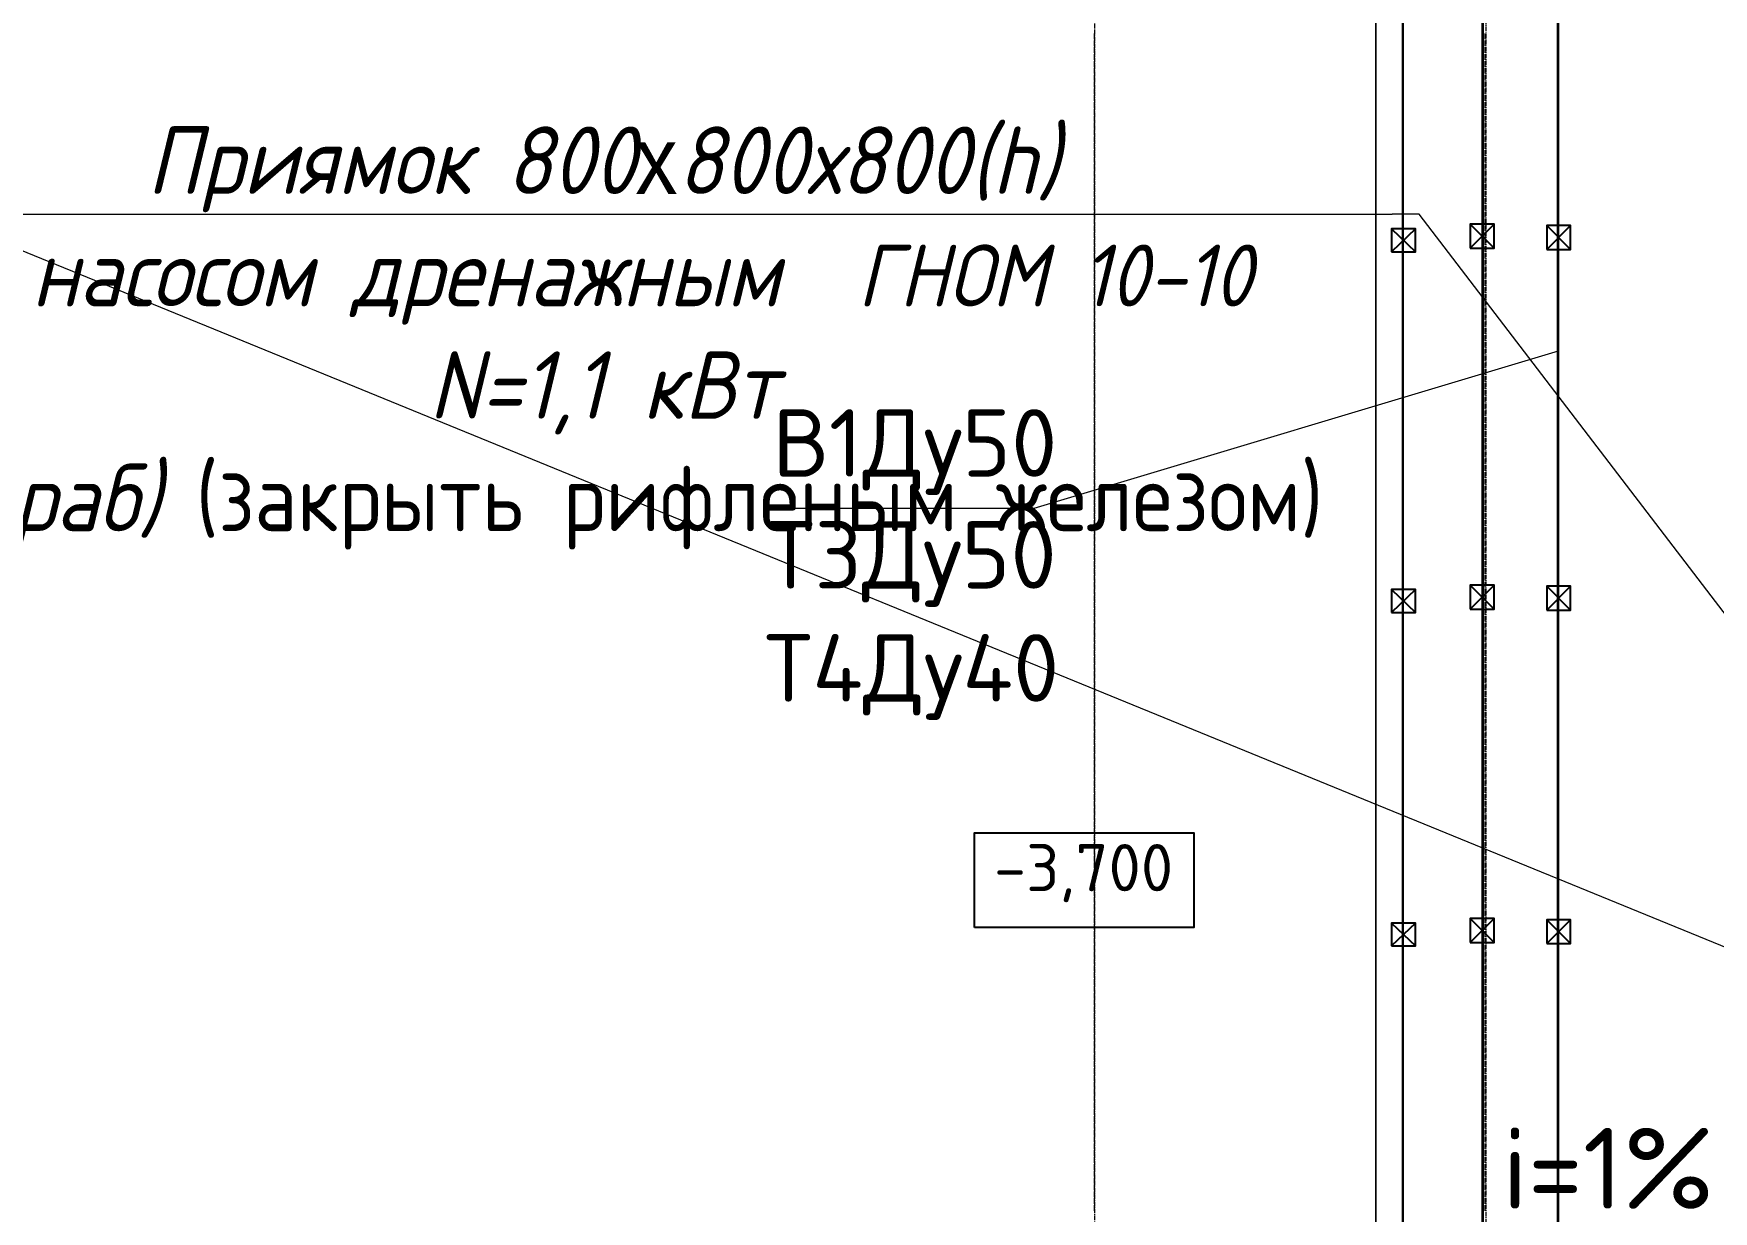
# Model space of a CAD drawing. Header units: millimetres. Extents: x -10178924 to 11692288, y -947381 to 58396.
# Drawn here: x 743974 to 750201, y -818546 to -814179 of the extents above; entities that cross this region are included whole.
import ezdxf

# ---------------------------------------------------------------- set-up
doc = ezdxf.new("R2010")
doc.units = ezdxf.units.MM
doc.linetypes.add('осевая', pattern=[50.8, 31.75, -6.35, 6.35, -6.35])
for name, color, linetype in [('_надписи канализация', 7, 'Continuous'), ('PDF _PDF _Разрезы', 7, 'Continuous'), ('PDF _ВК_В1', 5, 'Continuous'), ('PDF _ВК_Т3', 1, 'Continuous'), ('PDF _ВК_Т4', 6, 'Continuous')]:
    doc.layers.add(name, color=color, linetype=linetype)
for name, color, linetype, lineweight in [('PDF _0', 7, 'Continuous', 9), ('PDF _Разрезы', 7, 'Continuous', 9), ('PDF _Текст', 7, 'Continuous', 5), ('Размеры осевые', 153, 'Continuous', 9), ('ШТРИХОВКА', 252, 'Continuous', 15)]:
    doc.layers.add(name, color=color, linetype=linetype, lineweight=lineweight)
doc.layers.add('PDF _Отметки', color=7, linetype='Continuous', true_color=0x7f9fff)
doc.layers.add('PDF _Размеры осевые', color=7, linetype='Continuous', true_color=0x5d6970)
doc.styles.add('ISOCPEUR', font='isocpeui.ttf', dxfattribs={"width": 0.9})
doc.styles.add('PDF ISOCPEUR', font='isocpeur.ttf')
doc.styles.add('НТМ', font='isocpeur.ttf')

# ---------------------------------------------------------------- blocks, each defined once
blk = doc.blocks.new('A$C5282721b')
at = {"layer": 'ШТРИХОВКА', "ltscale": 100, "true_color": 0x000000, "transparency": 33554687}
h = blk.add_hatch(dxfattribs=at)
h.set_pattern_fill('ANSI31', color=18, scale=50)
h.set_pattern_definition([(45, (-79853.19, 25128.16), (-112.2532, 112.2532), [])])
edge = h.paths.add_edge_path()
edge.add_line((36498.921, -37009.188), (36898.882, -37014.787))
edge.add_line((36898.882, -37014.787), (36964.029, -32428.119))
edge.add_line((36964.029, -32428.119), (37032.722, -32428.119))
edge.add_line((37032.722, -32428.119), (37032.722, -30586.036))
edge.add_line((37032.722, -30586.036), (38904.657, -30586.036))
edge.add_line((38904.657, -30586.036), (38902.425, -30898.17))
edge.add_line((38902.425, -30898.17), (39152.455, -30898.17))
edge.add_line((39152.455, -30898.17), (39154.793, -30586.036))
edge.add_line((39154.793, -30586.036), (41035.118, -30586.036))
edge.add_line((41035.118, -30586.036), (41035.118, -30412.839))
edge.add_line((41035.118, -30412.839), (41035.118, -30026.036))
edge.add_line((41035.118, -30026.036), (36472.722, -30026.036))
edge.add_line((36472.722, -30026.036), (36472.722, -31868.119))
edge.add_line((36472.722, -31868.119), (30542.101, -31868.119))
edge.add_line((30542.101, -31868.119), (30542.101, -32424.051))
edge.add_line((30542.101, -32424.051), (36563.99, -32428.119))
edge.add_line((36563.99, -32428.119), (36498.921, -37066.477))
h.paths.add_polyline_path([(25192.811, -31868.119), (17563.142, -31868.119), (17563.142, -30066.63), (12841.199, -30066.63), (12841.199, -31868.119), (7024.898, -31868.119), (7024.898, -31969.641), (7024.898, -32428.119), (13001.199, -32428.119), (13001.199, -38443.071), (10379.676, -38473.857), (10379.676, -38873.885), (13001.199, -38843.098), (13401.199, -38838.401), (13401.199, -32428.119), (13401.199, -30626.63), (17003.142, -30626.63), (17003.142, -32428.119), (17003.142, -38795.762), (36871.442, -38820.294), (36872.104, -38529.718), (36884.044, -38081.988), (36484.836, -38082.681), (36480.32, -38405.312), (17403.142, -38395.958), (17403.142, -32428.119), (25753.823, -32428.119), (25753.823, -31968.119)])
at = {"color": 18, "lineweight": 0, "ltscale": 100, "true_color": 0x000000, "transparency": 33554687}
blk.add_line((17503.142, -32528.119), (29114.197, -37278.249), dxfattribs=at)
blk.add_line((17503.142, -32528.119), (29114.197, -37278.249), dxfattribs=at)
at = {"layer": '_надписи канализация', "linetype": 'ByBlock', "lineweight": 13, "transparency": 33554687}
blk.add_line((26752.134, -34058.249), (26652.134, -34058.249), dxfattribs=at)
blk.add_line((26752.134, -34058.249), (26652.134, -34058.249), dxfattribs=at)
for points in [[(20802.018, -34058.249), (26652.134, -34058.249)], [(20802.018, -34058.249), (26652.134, -34058.249)], [(29556.862, -37724.846), (26752.134, -34058.249)], [(29556.862, -37724.846), (26752.134, -34058.249)]]:
    blk.add_lwpolyline(points, dxfattribs=at)
at = {"layer": 'PDF _Разрезы', "color": 18, "lineweight": 9, "true_color": 0x000000, "transparency": 33554687}
blk.add_lwpolyline([(26590.978, -58613.553), (26594.843, 2746.034)], dxfattribs=at)
at = {"layer": 'Размеры осевые', "color": 251, "linetype": 'осевая', "ltscale": 0.5, "transparency": 33554687}
for p, q in [((27000, -52200), (27000, 1500)), ((25550, -58512.867), (25550, -4812.867))]:
    blk.add_line(p, q, dxfattribs=at)
at = {"layer": '_надписи канализация', "lineweight": -2, "transparency": 33554687, "insert": (23727.031, -33733.249), "char_height": 250, "width": 6781.38369, "attachment_point": 2, "style": 'ISOCPEUR'}
blk.add_mtext('\\A1;Приямок{\\Fisocp3|c204; }800{\\fArial|b0|i0|c204|p34;х}800х800(h)\\P{\\fArial|b0|i0|c204|p34;с\\Fisocp3|c204; }насосом дренажным {\\A0; \\H0.91667x;ГНОМ 10-10\\A1;\\H1.09091x; \\PN=1,1 кВт \\P (1 раб)\\Fisocp3|c204; \\fISOCPEUR|b0|i0|c204|p34;(закрыть рифленым железом)}', dxfattribs=at)
blk.add_mtext('\\A1;Приямок{\\Fisocp3|c204; }800{\\fArial|b0|i0|c204|p34;х}800х800(h)\\P{\\fArial|b0|i0|c204|p34;с\\Fisocp3|c204; }насосом дренажным {\\A0; \\H0.91667x;ГНОМ 10-10\\A1;\\H1.09091x; \\PN=1,1 кВт \\P (1 раб)\\Fisocp3|c204; \\fISOCPEUR|b0|i0|c204|p34;(закрыть рифленым железом)}', dxfattribs=at)
at = {"layer": 'PDF _Текст', "color": 251, "lineweight": 0, "true_color": 0x636466, "transparency": 33554687, "style": 'НТМ'}
blk.add_text('i=1%%%', height=300, dxfattribs=at).set_placement((27059.059, -37745.539))

msp = doc.modelspace()

# ---------------------------------------------------------------- linework, layer by layer
at = {"layer": 'PDF _0', "lineweight": 25}
for points in [[(749299.7, -814974.9), (749388.6, -814974.9), (749388.6, -814886), (749299.7, -814886)], [(749583.3, -814979.1), (749672.2, -814979.1), (749672.2, -814890.2), (749583.3, -814890.2)], [(749007.6, -814987.6), (749096.5, -814987.6), (749096.5, -814902.9), (749007.6, -814902.9)], [(749007.6, -816325.3), (749096.5, -816325.3), (749096.5, -816240.6), (749007.6, -816240.6)], [(749299.7, -816312.6), (749388.6, -816312.6), (749388.6, -816223.7), (749299.7, -816223.7)], [(749583.3, -816316.8), (749672.2, -816316.8), (749672.2, -816227.9), (749583.3, -816227.9)], [(749007.6, -817561.4), (749096.5, -817561.4), (749096.5, -817476.8), (749007.6, -817476.8)], [(749299.7, -817548.7), (749388.6, -817548.7), (749388.6, -817459.8), (749299.7, -817459.8)], [(749583.3, -817553), (749672.2, -817553), (749672.2, -817464.1), (749583.3, -817464.1)]]:
    msp.add_lwpolyline(points, close=True, dxfattribs=at)
for points in [[(749299.7, -814886), (749388.6, -814974.9)], [(749388.6, -814886), (749299.7, -814974.9)], [(749583.3, -814890.2), (749672.2, -814979.1)], [(749672.2, -814890.2), (749583.3, -814979.1)], [(749007.6, -814902.9), (749096.5, -814987.6)], [(749096.5, -814902.9), (749007.6, -814987.6)], [(749007.6, -816240.6), (749096.5, -816325.3)], [(749096.5, -816240.6), (749007.6, -816325.3)], [(749299.7, -816223.7), (749388.6, -816312.6)], [(749388.6, -816223.7), (749299.7, -816312.6)], [(749583.3, -816227.9), (749672.2, -816316.8)], [(749672.2, -816227.9), (749583.3, -816316.8)], [(749007.6, -817476.8), (749096.5, -817561.4)], [(749096.5, -817476.8), (749007.6, -817561.4)], [(749299.7, -817459.8), (749388.6, -817548.7)], [(749388.6, -817459.8), (749299.7, -817548.7)], [(749583.3, -817464.1), (749672.2, -817553)], [(749672.2, -817464.1), (749583.3, -817553)]]:
    msp.add_lwpolyline(points, dxfattribs=at)
at = {"layer": 'PDF _PDF _Разрезы', "lineweight": 9}
msp.add_lwpolyline([(748948.3, -839405.6), (748952.5, -778045.5)], dxfattribs=at)
at = {"layer": 'PDF _ВК_В1', "lineweight": 30}
msp.add_lwpolyline([(749049.9, -821291), (749049.9, -786439.2)], dxfattribs=at)
at = {"layer": 'PDF _ВК_Т3', "lineweight": 35}
msp.add_lwpolyline([(749346.2, -821172.5), (749346.2, -786147.1)], dxfattribs=at)
at = {"layer": 'PDF _ВК_Т4', "lineweight": 35}
msp.add_lwpolyline([(749625.6, -821121.7), (749625.6, -785876.1)], dxfattribs=at)
at = {"layer": 'PDF _Отметки', "lineweight": 25}
msp.add_lwpolyline([(747462.4, -817493.7), (747462.4, -817142.4), (748275.2, -817142.4), (748275.2, -817493.7)], close=True, dxfattribs=at)
at = {"layer": 'PDF _Размеры осевые', "lineweight": 9}
for points in [[(747906.9, -814200.2), (747906.9, -814183.2), (747906.9, -814179)], [(747906.9, -814225.5), (747906.9, -814208.6), (747906.9, -814204.4)], [(749354.7, -814200.2), (749354.7, -814183.2), (749354.7, -814179)], [(749354.7, -814225.5), (749354.7, -814208.6), (749354.7, -814204.4)], [(747906.9, -814250.9), (747906.9, -814234), (747906.9, -814229.8)], [(747906.9, -814276.3), (747906.9, -814259.4), (747906.9, -814255.2)], [(749354.7, -814250.9), (749354.7, -814234), (749354.7, -814229.8)], [(749354.7, -814276.3), (749354.7, -814259.4), (749354.7, -814255.2)], [(747906.9, -814301.8), (747906.9, -814284.8), (747906.9, -814280.6)], [(747906.9, -814327.2), (747906.9, -814310.2), (747906.9, -814306)], [(747906.9, -814352.5), (747906.9, -814335.6), (747906.9, -814331.4)], [(749354.7, -814301.8), (749354.7, -814284.8), (749354.7, -814280.6)], [(749354.7, -814327.2), (749354.7, -814310.2), (749354.7, -814306)], [(749354.7, -814352.5), (749354.7, -814335.6), (749354.7, -814331.4)], [(747906.9, -814378), (747906.9, -814361), (747906.9, -814356.8)], [(747906.9, -814403.4), (747906.9, -814386.4), (747906.9, -814382.2)], [(749354.7, -814378), (749354.7, -814361), (749354.7, -814356.8)], [(749354.7, -814403.4), (749354.7, -814386.4), (749354.7, -814382.2)], [(747906.9, -814428.8), (747906.9, -814411.8), (747906.9, -814407.6)], [(747906.9, -814454.2), (747906.9, -814437.2), (747906.9, -814433)], [(747906.9, -814479.6), (747906.9, -814462.6), (747906.9, -814458.4)], [(749354.7, -814428.8), (749354.7, -814411.8), (749354.7, -814407.6)], [(749354.7, -814454.2), (749354.7, -814437.2), (749354.7, -814433)], [(749354.7, -814479.6), (749354.7, -814462.6), (749354.7, -814458.4)], [(747906.9, -814505), (747906.9, -814488), (747906.9, -814483.8)], [(747906.9, -814530.4), (747906.9, -814513.4), (747906.9, -814509.2)], [(749354.7, -814505), (749354.7, -814488), (749354.7, -814483.8)], [(749354.7, -814530.4), (749354.7, -814513.4), (749354.7, -814509.2)], [(747906.9, -814555.8), (747906.9, -814538.8), (747906.9, -814534.6)], [(747906.9, -814581.2), (747906.9, -814564.2), (747906.9, -814560)], [(747906.9, -814606.6), (747906.9, -814589.6), (747906.9, -814585.4)], [(749354.7, -814555.8), (749354.7, -814538.8), (749354.7, -814534.6)], [(749354.7, -814581.2), (749354.7, -814564.2), (749354.7, -814560)], [(749354.7, -814606.6), (749354.7, -814589.6), (749354.7, -814585.4)], [(747906.9, -814632), (747906.9, -814615), (747906.9, -814610.8)], [(747906.9, -814657.4), (747906.9, -814640.4), (747906.9, -814636.2)], [(749354.7, -814632), (749354.7, -814615), (749354.7, -814610.8)], [(749354.7, -814657.4), (749354.7, -814640.4), (749354.7, -814636.2)], [(747906.9, -814682.8), (747906.9, -814665.8), (747906.9, -814661.6)], [(747906.9, -814708.2), (747906.9, -814691.2), (747906.9, -814687)], [(747906.9, -814733.6), (747906.9, -814716.6), (747906.9, -814712.4)], [(749354.7, -814682.8), (749354.7, -814665.8), (749354.7, -814661.6)], [(749354.7, -814708.2), (749354.7, -814691.2), (749354.7, -814687)], [(749354.7, -814733.6), (749354.7, -814716.6), (749354.7, -814712.4)], [(747906.9, -814759), (747906.9, -814742), (747906.9, -814737.8)], [(747906.9, -814784.4), (747906.9, -814767.4), (747906.9, -814763.2)], [(749354.7, -814759), (749354.7, -814742), (749354.7, -814737.8)], [(749354.7, -814784.4), (749354.7, -814767.4), (749354.7, -814763.2)], [(747906.9, -814809.8), (747906.9, -814792.8), (747906.9, -814788.6)], [(747906.9, -814835.2), (747906.9, -814818.2), (747906.9, -814814)], [(747906.9, -814860.6), (747906.9, -814843.6), (747906.9, -814839.4)], [(749354.7, -814809.8), (749354.7, -814792.8), (749354.7, -814788.6)], [(749354.7, -814835.2), (749354.7, -814818.2), (749354.7, -814814)], [(749354.7, -814860.6), (749354.7, -814843.6), (749354.7, -814839.4)], [(747906.9, -814886), (747906.9, -814869), (747906.9, -814864.8)], [(747906.9, -814911.4), (747906.9, -814894.4), (747906.9, -814890.2)], [(749354.7, -814886), (749354.7, -814869), (749354.7, -814864.8)], [(749354.7, -814911.4), (749354.7, -814894.4), (749354.7, -814890.2)], [(747906.9, -814936.8), (747906.9, -814919.8), (747906.9, -814915.6)], [(747906.9, -814962.2), (747906.9, -814945.2), (747906.9, -814941)], [(749354.7, -814936.8), (749354.7, -814919.8), (749354.7, -814915.6)], [(749354.7, -814962.2), (749354.7, -814945.2), (749354.7, -814941)], [(747906.9, -814987.6), (747906.9, -814970.6), (747906.9, -814966.4)], [(747906.9, -815013), (747906.9, -814996), (747906.9, -814991.8)], [(747906.9, -815038.4), (747906.9, -815021.4), (747906.9, -815017.2)], [(749354.7, -814987.6), (749354.7, -814970.6), (749354.7, -814966.4)], [(749354.7, -815013), (749354.7, -814996), (749354.7, -814991.8)], [(749354.7, -815038.4), (749354.7, -815021.4), (749354.7, -815017.2)], [(747906.9, -815063.8), (747906.9, -815046.8), (747906.9, -815042.6)], [(747906.9, -815089.2), (747906.9, -815072.2), (747906.9, -815068)], [(749354.7, -815063.8), (749354.7, -815046.8), (749354.7, -815042.6)], [(749354.7, -815089.2), (749354.7, -815072.2), (749354.7, -815068)], [(747906.9, -815114.6), (747906.9, -815097.6), (747906.9, -815093.4)], [(747906.9, -815140), (747906.9, -815123), (747906.9, -815118.8)], [(747906.9, -815165.4), (747906.9, -815148.4), (747906.9, -815144.2)], [(749354.7, -815114.6), (749354.7, -815097.6), (749354.7, -815093.4)], [(749354.7, -815140), (749354.7, -815123), (749354.7, -815118.8)], [(749354.7, -815165.4), (749354.7, -815148.4), (749354.7, -815144.2)], [(747906.9, -815190.8), (747906.9, -815173.8), (747906.9, -815169.6)], [(747906.9, -815216.2), (747906.9, -815199.2), (747906.9, -815195)], [(749354.7, -815190.8), (749354.7, -815173.8), (749354.7, -815169.6)], [(749354.7, -815216.2), (749354.7, -815199.2), (749354.7, -815195)], [(747906.9, -815241.6), (747906.9, -815224.6), (747906.9, -815220.4)], [(747906.9, -815267), (747906.9, -815250), (747906.9, -815245.8)], [(747906.9, -815292.4), (747906.9, -815275.4), (747906.9, -815271.2)], [(749354.7, -815241.6), (749354.7, -815224.6), (749354.7, -815220.4)], [(749354.7, -815267), (749354.7, -815250), (749354.7, -815245.8)], [(749354.7, -815292.4), (749354.7, -815275.4), (749354.7, -815271.2)], [(747906.9, -815317.8), (747906.9, -815300.8), (747906.9, -815296.6)], [(747906.9, -815343.2), (747906.9, -815326.2), (747906.9, -815322)], [(749354.7, -815317.8), (749354.7, -815300.8), (749354.7, -815296.6)], [(749354.7, -815343.2), (749354.7, -815326.2), (749354.7, -815322)], [(747906.9, -815368.6), (747906.9, -815351.6), (747906.9, -815347.4)], [(747906.9, -815394), (747906.9, -815377), (747906.9, -815372.8)], [(747906.9, -815419.4), (747906.9, -815402.4), (747906.9, -815398.2)], [(749354.7, -815368.6), (749354.7, -815351.6), (749354.7, -815347.4)], [(749354.7, -815394), (749354.7, -815377), (749354.7, -815372.8)], [(749354.7, -815419.4), (749354.7, -815402.4), (749354.7, -815398.2)], [(747906.9, -815444.8), (747906.9, -815427.8), (747906.9, -815423.6)], [(747906.9, -815470.2), (747906.9, -815453.2), (747906.9, -815449)], [(749354.7, -815444.8), (749354.7, -815427.8), (749354.7, -815423.6)], [(749354.7, -815470.2), (749354.7, -815453.2), (749354.7, -815449)], [(747906.9, -815495.6), (747906.9, -815478.6), (747906.9, -815474.4)], [(747906.9, -815521), (747906.9, -815504), (747906.9, -815499.8)], [(749354.7, -815495.6), (749354.7, -815478.6), (749354.7, -815474.4)], [(749354.7, -815521), (749354.7, -815504), (749354.7, -815499.8)], [(747906.9, -815546.4), (747906.9, -815529.4), (747906.9, -815525.2)], [(747906.9, -815571.8), (747906.9, -815554.8), (747906.9, -815550.6)], [(747906.9, -815597.2), (747906.9, -815580.2), (747906.9, -815576)], [(749354.7, -815546.4), (749354.7, -815529.4), (749354.7, -815525.2)], [(749354.7, -815571.8), (749354.7, -815554.8), (749354.7, -815550.6)], [(749354.7, -815597.2), (749354.7, -815580.2), (749354.7, -815576)], [(747906.9, -815622.6), (747906.9, -815605.6), (747906.9, -815601.4)], [(747906.9, -815648), (747906.9, -815631), (747906.9, -815626.8)], [(749354.7, -815622.6), (749354.7, -815605.6), (749354.7, -815601.4)], [(749354.7, -815648), (749354.7, -815631), (749354.7, -815626.8)], [(747906.9, -815673.4), (747906.9, -815656.4), (747906.9, -815652.2)], [(747906.9, -815698.8), (747906.9, -815681.8), (747906.9, -815677.6)], [(747906.9, -815724.2), (747906.9, -815707.2), (747906.9, -815703)], [(749354.7, -815673.4), (749354.7, -815656.4), (749354.7, -815652.2)], [(749354.7, -815698.8), (749354.7, -815681.8), (749354.7, -815677.6)], [(749354.7, -815724.2), (749354.7, -815707.2), (749354.7, -815703)], [(747906.9, -815749.6), (747906.9, -815732.6), (747906.9, -815728.4)], [(747906.9, -815775), (747906.9, -815758), (747906.9, -815753.8)], [(749354.7, -815749.6), (749354.7, -815732.6), (749354.7, -815728.4)], [(749354.7, -815775), (749354.7, -815758), (749354.7, -815753.8)], [(747906.9, -815800.4), (747906.9, -815783.4), (747906.9, -815779.2)], [(747906.9, -815825.8), (747906.9, -815808.8), (747906.9, -815804.6)], [(747906.9, -815851.2), (747906.9, -815834.2), (747906.9, -815830)], [(749354.7, -815800.4), (749354.7, -815783.4), (749354.7, -815779.2)], [(749354.7, -815825.8), (749354.7, -815808.8), (749354.7, -815804.6)], [(749354.7, -815851.2), (749354.7, -815834.2), (749354.7, -815830)], [(747906.9, -815876.6), (747906.9, -815859.6), (747906.9, -815855.4)], [(747906.9, -815902), (747906.9, -815885), (747906.9, -815880.8)], [(749354.7, -815876.6), (749354.7, -815859.6), (749354.7, -815855.4)], [(749354.7, -815902), (749354.7, -815885), (749354.7, -815880.8)], [(747906.9, -815927.4), (747906.9, -815910.4), (747906.9, -815906.2)], [(747906.9, -815952.8), (747906.9, -815935.8), (747906.9, -815931.6)], [(747906.9, -815978.2), (747906.9, -815961.2), (747906.9, -815957)], [(749354.7, -815927.4), (749354.7, -815910.4), (749354.7, -815906.2)], [(749354.7, -815952.8), (749354.7, -815935.8), (749354.7, -815931.6)], [(749354.7, -815978.2), (749354.7, -815961.2), (749354.7, -815957)], [(747906.9, -816003.6), (747906.9, -815986.6), (747906.9, -815982.4)], [(747906.9, -816029), (747906.9, -816012), (747906.9, -816007.8)], [(749354.7, -816003.6), (749354.7, -815986.6), (749354.7, -815982.4)], [(749354.7, -816029), (749354.7, -816012), (749354.7, -816007.8)], [(747906.9, -816054.4), (747906.9, -816037.4), (747906.9, -816033.2)], [(747906.9, -816079.8), (747906.9, -816062.8), (747906.9, -816058.6)], [(747906.9, -816105.2), (747906.9, -816088.2), (747906.9, -816084)], [(749354.7, -816054.4), (749354.7, -816037.4), (749354.7, -816033.2)], [(749354.7, -816079.8), (749354.7, -816062.8), (749354.7, -816058.6)], [(749354.7, -816105.2), (749354.7, -816088.2), (749354.7, -816084)], [(747906.9, -816130.6), (747906.9, -816113.6), (747906.9, -816109.4)], [(747906.9, -816156), (747906.9, -816139), (747906.9, -816134.8)], [(749354.7, -816130.6), (749354.7, -816113.6), (749354.7, -816109.4)], [(749354.7, -816156), (749354.7, -816139), (749354.7, -816134.8)], [(747906.9, -816181.4), (747906.9, -816164.4), (747906.9, -816160.2)], [(747906.9, -816206.8), (747906.9, -816189.8), (747906.9, -816185.6)], [(749354.7, -816181.4), (749354.7, -816164.4), (749354.7, -816160.2)], [(749354.7, -816206.8), (749354.7, -816189.8), (749354.7, -816185.6)], [(747906.9, -816232.2), (747906.9, -816215.2), (747906.9, -816211)], [(747906.9, -816257.6), (747906.9, -816240.6), (747906.9, -816236.4)], [(747906.9, -816283), (747906.9, -816266), (747906.9, -816261.8)], [(749354.7, -816232.2), (749354.7, -816215.2), (749354.7, -816211)], [(749354.7, -816257.6), (749354.7, -816240.6), (749354.7, -816236.4)], [(749354.7, -816283), (749354.7, -816266), (749354.7, -816261.8)], [(747906.9, -816308.4), (747906.9, -816291.4), (747906.9, -816287.2)], [(747906.9, -816333.8), (747906.9, -816316.8), (747906.9, -816312.6)], [(749354.7, -816308.4), (749354.7, -816291.4), (749354.7, -816287.2)], [(749354.7, -816333.8), (749354.7, -816316.8), (749354.7, -816312.6)], [(747906.9, -816359.2), (747906.9, -816342.2), (747906.9, -816338)], [(747906.9, -816384.6), (747906.9, -816367.6), (747906.9, -816363.4)], [(747906.9, -816410), (747906.9, -816393), (747906.9, -816388.8)], [(749354.7, -816359.2), (749354.7, -816342.2), (749354.7, -816338)], [(749354.7, -816384.6), (749354.7, -816367.6), (749354.7, -816363.4)], [(749354.7, -816410), (749354.7, -816393), (749354.7, -816388.8)], [(747906.9, -816435.4), (747906.9, -816418.4), (747906.9, -816414.2)], [(747906.9, -816460.8), (747906.9, -816443.8), (747906.9, -816439.6)], [(749354.7, -816435.4), (749354.7, -816418.4), (749354.7, -816414.2)], [(749354.7, -816460.8), (749354.7, -816443.8), (749354.7, -816439.6)], [(747906.9, -816486.2), (747906.9, -816469.2), (747906.9, -816465)], [(747906.9, -816511.6), (747906.9, -816494.6), (747906.9, -816490.4)], [(747906.9, -816537), (747906.9, -816520), (747906.9, -816515.8)], [(749354.7, -816486.2), (749354.7, -816469.2), (749354.7, -816465)], [(749354.7, -816511.6), (749354.7, -816494.6), (749354.7, -816490.4)], [(749354.7, -816537), (749354.7, -816520), (749354.7, -816515.8)], [(747906.9, -816562.4), (747906.9, -816545.4), (747906.9, -816541.2)], [(747906.9, -816587.8), (747906.9, -816570.8), (747906.9, -816566.6)], [(749354.7, -816562.4), (749354.7, -816545.4), (749354.7, -816541.2)], [(749354.7, -816587.8), (749354.7, -816570.8), (749354.7, -816566.6)], [(747906.9, -816613.2), (747906.9, -816596.2), (747906.9, -816592)], [(747906.9, -816638.6), (747906.9, -816621.6), (747906.9, -816617.4)], [(747906.9, -816664), (747906.9, -816647), (747906.9, -816642.8)], [(749354.7, -816613.2), (749354.7, -816596.2), (749354.7, -816592)], [(749354.7, -816638.6), (749354.7, -816621.6), (749354.7, -816617.4)], [(749354.7, -816664), (749354.7, -816647), (749354.7, -816642.8)], [(747906.9, -816689.4), (747906.9, -816672.4), (747906.9, -816668.2)], [(747906.9, -816714.8), (747906.9, -816697.8), (747906.9, -816693.6)], [(749354.7, -816689.4), (749354.7, -816672.4), (749354.7, -816668.2)], [(749354.7, -816714.8), (749354.7, -816697.8), (749354.7, -816693.6)], [(747906.9, -816740.2), (747906.9, -816723.2), (747906.9, -816719)], [(747906.9, -816765.6), (747906.9, -816748.6), (747906.9, -816744.4)], [(747906.9, -816791), (747906.9, -816774), (747906.9, -816769.8)], [(749354.7, -816740.2), (749354.7, -816723.2), (749354.7, -816719)], [(749354.7, -816765.6), (749354.7, -816748.6), (749354.7, -816744.4)], [(749354.7, -816791), (749354.7, -816774), (749354.7, -816769.8)], [(747906.9, -816816.4), (747906.9, -816799.4), (747906.9, -816795.2)], [(747906.9, -816841.8), (747906.9, -816824.8), (747906.9, -816820.6)], [(749354.7, -816816.4), (749354.7, -816799.4), (749354.7, -816795.2)], [(749354.7, -816841.8), (749354.7, -816824.8), (749354.7, -816820.6)], [(747906.9, -816867.2), (747906.9, -816850.2), (747906.9, -816846)], [(747906.9, -816892.6), (747906.9, -816875.6), (747906.9, -816871.4)], [(749354.7, -816867.2), (749354.7, -816850.2), (749354.7, -816846)], [(749354.7, -816892.6), (749354.7, -816875.6), (749354.7, -816871.4)], [(747906.9, -816918), (747906.9, -816901), (747906.9, -816896.8)], [(747906.9, -816943.4), (747906.9, -816926.4), (747906.9, -816922.2)], [(747906.9, -816968.8), (747906.9, -816951.8), (747906.9, -816947.6)], [(749354.7, -816918), (749354.7, -816901), (749354.7, -816896.8)], [(749354.7, -816943.4), (749354.7, -816926.4), (749354.7, -816922.2)], [(749354.7, -816968.8), (749354.7, -816951.8), (749354.7, -816947.6)], [(747906.9, -816994.2), (747906.9, -816977.2), (747906.9, -816973)], [(747906.9, -817019.6), (747906.9, -817002.6), (747906.9, -816998.4)], [(749354.7, -816994.2), (749354.7, -816977.2), (749354.7, -816973)], [(749354.7, -817019.6), (749354.7, -817002.6), (749354.7, -816998.4)], [(747906.9, -817045), (747906.9, -817028), (747906.9, -817023.8)], [(747906.9, -817070.4), (747906.9, -817053.4), (747906.9, -817049.2)], [(747906.9, -817095.8), (747906.9, -817078.8), (747906.9, -817074.6)], [(749354.7, -817045), (749354.7, -817028), (749354.7, -817023.8)], [(749354.7, -817070.4), (749354.7, -817053.4), (749354.7, -817049.2)], [(749354.7, -817095.8), (749354.7, -817078.8), (749354.7, -817074.6)], [(747906.9, -817121.2), (747906.9, -817104.2), (747906.9, -817100)], [(747906.9, -817146.6), (747906.9, -817129.6), (747906.9, -817125.4)], [(749354.7, -817121.2), (749354.7, -817104.2), (749354.7, -817100)], [(749354.7, -817146.6), (749354.7, -817129.6), (749354.7, -817125.4)], [(747906.9, -817172), (747906.9, -817155), (747906.9, -817150.8)], [(747906.9, -817197.4), (747906.9, -817180.4), (747906.9, -817176.2)], [(747906.9, -817222.8), (747906.9, -817205.8), (747906.9, -817201.6)], [(749354.7, -817172), (749354.7, -817155), (749354.7, -817150.8)], [(749354.7, -817197.4), (749354.7, -817180.4), (749354.7, -817176.2)], [(749354.7, -817222.8), (749354.7, -817205.8), (749354.7, -817201.6)], [(747906.9, -817248.2), (747906.9, -817231.2), (747906.9, -817227)], [(747906.9, -817273.6), (747906.9, -817256.6), (747906.9, -817252.4)], [(749354.7, -817248.2), (749354.7, -817231.2), (749354.7, -817227)], [(749354.7, -817273.6), (749354.7, -817256.6), (749354.7, -817252.4)], [(747906.9, -817299), (747906.9, -817282), (747906.9, -817277.8)], [(747906.9, -817324.4), (747906.9, -817307.4), (747906.9, -817303.2)], [(747906.9, -817349.8), (747906.9, -817332.8), (747906.9, -817328.6)], [(749354.7, -817299), (749354.7, -817282), (749354.7, -817277.8)], [(749354.7, -817324.4), (749354.7, -817307.4), (749354.7, -817303.2)], [(749354.7, -817349.8), (749354.7, -817332.8), (749354.7, -817328.6)], [(747906.9, -817375.2), (747906.9, -817358.2), (747906.9, -817354)], [(747906.9, -817400.6), (747906.9, -817383.6), (747906.9, -817379.4)], [(749354.7, -817375.2), (749354.7, -817358.2), (749354.7, -817354)], [(749354.7, -817400.6), (749354.7, -817383.6), (749354.7, -817379.4)], [(747906.9, -817426), (747906.9, -817409), (747906.9, -817404.8)], [(747906.9, -817451.4), (747906.9, -817434.4), (747906.9, -817430.2)], [(749354.7, -817426), (749354.7, -817409), (749354.7, -817404.8)], [(749354.7, -817451.4), (749354.7, -817434.4), (749354.7, -817430.2)], [(747906.9, -817476.8), (747906.9, -817459.8), (747906.9, -817455.6)], [(747906.9, -817502.2), (747906.9, -817485.2), (747906.9, -817481)], [(747906.9, -817527.6), (747906.9, -817510.6), (747906.9, -817506.4)], [(749354.7, -817476.8), (749354.7, -817459.8), (749354.7, -817455.6)], [(749354.7, -817502.2), (749354.7, -817485.2), (749354.7, -817481)], [(749354.7, -817527.6), (749354.7, -817510.6), (749354.7, -817506.4)], [(747906.9, -817553), (747906.9, -817536), (747906.9, -817531.8)], [(747906.9, -817578.4), (747906.9, -817561.4), (747906.9, -817557.2)], [(749354.7, -817553), (749354.7, -817536), (749354.7, -817531.8)], [(749354.7, -817578.4), (749354.7, -817561.4), (749354.7, -817557.2)], [(747906.9, -817603.8), (747906.9, -817586.8), (747906.9, -817582.6)], [(747906.9, -817629.2), (747906.9, -817612.2), (747906.9, -817608)], [(747906.9, -817654.6), (747906.9, -817637.6), (747906.9, -817633.4)], [(749354.7, -817603.8), (749354.7, -817586.8), (749354.7, -817582.6)], [(749354.7, -817629.2), (749354.7, -817612.2), (749354.7, -817608)], [(749354.7, -817654.6), (749354.7, -817637.6), (749354.7, -817633.4)], [(747906.9, -817680), (747906.9, -817663), (747906.9, -817658.8)], [(747906.9, -817705.4), (747906.9, -817688.4), (747906.9, -817684.2)], [(749354.7, -817680), (749354.7, -817663), (749354.7, -817658.8)], [(749354.7, -817705.4), (749354.7, -817688.4), (749354.7, -817684.2)], [(747906.9, -817730.8), (747906.9, -817713.8), (747906.9, -817709.6)], [(747906.9, -817756.2), (747906.9, -817739.2), (747906.9, -817735)], [(747906.9, -817781.6), (747906.9, -817764.6), (747906.9, -817760.4)], [(749354.7, -817730.8), (749354.7, -817713.8), (749354.7, -817709.6)], [(749354.7, -817756.2), (749354.7, -817739.2), (749354.7, -817735)], [(749354.7, -817781.6), (749354.7, -817764.6), (749354.7, -817760.4)], [(747906.9, -817807), (747906.9, -817790), (747906.9, -817785.8)], [(747906.9, -817832.4), (747906.9, -817815.4), (747906.9, -817811.2)], [(749354.7, -817807), (749354.7, -817790), (749354.7, -817785.8)], [(749354.7, -817832.4), (749354.7, -817815.4), (749354.7, -817811.2)], [(747906.9, -817857.8), (747906.9, -817840.8), (747906.9, -817836.6)], [(747906.9, -817883.2), (747906.9, -817866.2), (747906.9, -817862)], [(747906.9, -817908.6), (747906.9, -817891.6), (747906.9, -817887.4)], [(749354.7, -817857.8), (749354.7, -817840.8), (749354.7, -817836.6)], [(749354.7, -817883.2), (749354.7, -817866.2), (749354.7, -817862)], [(749354.7, -817908.6), (749354.7, -817891.6), (749354.7, -817887.4)], [(747906.9, -817934), (747906.9, -817917), (747906.9, -817912.8)], [(747906.9, -817959.4), (747906.9, -817942.4), (747906.9, -817938.2)], [(749354.7, -817934), (749354.7, -817917), (749354.7, -817912.8)], [(749354.7, -817959.4), (749354.7, -817942.4), (749354.7, -817938.2)], [(747906.9, -817984.8), (747906.9, -817967.8), (747906.9, -817963.6)], [(747906.9, -818010.2), (747906.9, -817993.2), (747906.9, -817989)], [(747906.9, -818035.6), (747906.9, -818018.6), (747906.9, -818014.4)], [(749354.7, -817984.8), (749354.7, -817967.8), (749354.7, -817963.6)], [(749354.7, -818010.2), (749354.7, -817993.2), (749354.7, -817989)], [(749354.7, -818035.6), (749354.7, -818018.6), (749354.7, -818014.4)], [(747906.9, -818061), (747906.9, -818044), (747906.9, -818039.8)], [(747906.9, -818086.4), (747906.9, -818069.4), (747906.9, -818065.2)], [(749354.7, -818061), (749354.7, -818044), (749354.7, -818039.8)], [(749354.7, -818086.4), (749354.7, -818069.4), (749354.7, -818065.2)], [(747906.9, -818111.8), (747906.9, -818094.8), (747906.9, -818090.6)], [(747906.9, -818137.2), (747906.9, -818120.2), (747906.9, -818116)], [(749354.7, -818111.8), (749354.7, -818094.8), (749354.7, -818090.6)], [(749354.7, -818137.2), (749354.7, -818120.2), (749354.7, -818116)], [(747906.9, -818162.6), (747906.9, -818145.6), (747906.9, -818141.4)], [(747906.9, -818188), (747906.9, -818171), (747906.9, -818166.8)], [(747906.9, -818213.4), (747906.9, -818196.4), (747906.9, -818192.2)], [(749354.7, -818162.6), (749354.7, -818145.6), (749354.7, -818141.4)], [(749354.7, -818188), (749354.7, -818171), (749354.7, -818166.8)], [(749354.7, -818213.4), (749354.7, -818196.4), (749354.7, -818192.2)], [(747906.9, -818238.8), (747906.9, -818221.8), (747906.9, -818217.6)], [(747906.9, -818264.2), (747906.9, -818247.2), (747906.9, -818243)], [(749354.7, -818238.8), (749354.7, -818221.8), (749354.7, -818217.6)], [(749354.7, -818264.2), (749354.7, -818247.2), (749354.7, -818243)], [(747906.9, -818289.6), (747906.9, -818272.6), (747906.9, -818268.4)], [(747906.9, -818315), (747906.9, -818298), (747906.9, -818293.8)], [(747906.9, -818340.4), (747906.9, -818323.4), (747906.9, -818319.2)], [(749354.7, -818289.6), (749354.7, -818272.6), (749354.7, -818268.4)], [(749354.7, -818315), (749354.7, -818298), (749354.7, -818293.8)], [(749354.7, -818340.4), (749354.7, -818323.4), (749354.7, -818319.2)], [(747906.9, -818365.8), (747906.9, -818348.8), (747906.9, -818344.6)], [(747906.9, -818391.2), (747906.9, -818374.2), (747906.9, -818370)], [(749354.7, -818365.8), (749354.7, -818348.8), (749354.7, -818344.6)], [(749354.7, -818391.2), (749354.7, -818374.2), (749354.7, -818370)], [(747906.9, -818416.6), (747906.9, -818399.6), (747906.9, -818395.4)], [(747906.9, -818442), (747906.9, -818425), (747906.9, -818420.8)], [(747906.9, -818467.4), (747906.9, -818450.4), (747906.9, -818446.2)], [(749354.7, -818416.6), (749354.7, -818399.6), (749354.7, -818395.4)], [(749354.7, -818442), (749354.7, -818425), (749354.7, -818420.8)], [(749354.7, -818467.4), (749354.7, -818450.4), (749354.7, -818446.2)], [(747906.9, -818492.8), (747906.9, -818475.8), (747906.9, -818471.6)], [(747906.9, -818518.2), (747906.9, -818501.2), (747906.9, -818497)], [(749354.7, -818492.8), (749354.7, -818475.8), (749354.7, -818471.6)], [(749354.7, -818518.2), (749354.7, -818501.2), (749354.7, -818497)], [(747906.9, -818543.6), (747906.9, -818526.6), (747906.9, -818522.4)], [(749354.7, -818543.6), (749354.7, -818526.6), (749354.7, -818522.4)]]:
    msp.add_lwpolyline(points, dxfattribs=at)
at = {"layer": 'PDF _Текст'}
msp.add_lwpolyline([(749625.6, -815355.9), (747682.6, -815940), (747581, -815940), (746704.7, -815940)], dxfattribs=at)

# ---------------------------------------------------------------- block references
msp.add_blockref('A$C5282721b', (722358.6, -780790.4))

# ---------------------------------------------------------------- texts
at = {"layer": 'PDF _Текст', "char_height": 249.99, "attachment_point": 4, "style": 'PDF ISOCPEUR'}
for s, insert in [('В1Ду50', (746713.1, -815730.6)), ('Т3Ду50', (746691.9, -816145.5)), ('Т4Ду40', (746683.5, -816564.6))]:
    msp.add_mtext(s, dxfattribs=dict(at, insert=insert))
at = {"layer": 'PDF _Текст', "color": 161, "true_color": 0x7f9fff, "insert": (747534.4, -817291.6), "char_height": 175, "attachment_point": 4, "style": 'PDF ISOCPEUR'}
msp.add_mtext('-3,700', dxfattribs=at)

doc.saveas('drawing.dxf')
